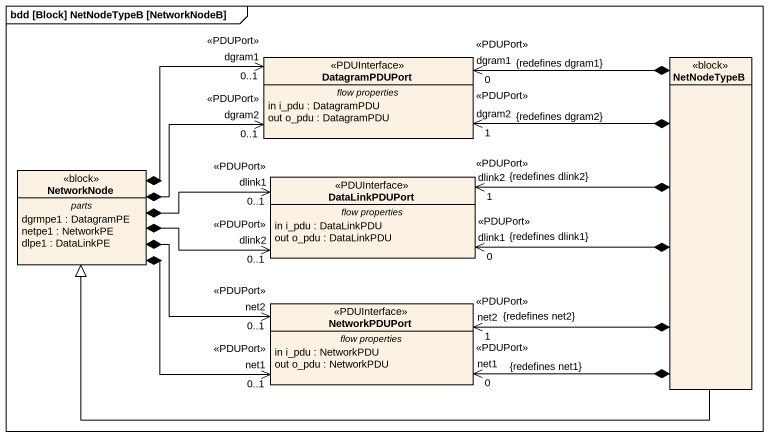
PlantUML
@startuml
mainframe bdd [Block] NetNodeTypeB [NetworkNodeB]
hide circle
hide empty members
class DatagramPDUPort <<PDUInterface>> {
  -- flow properties --
  in i_pdu : DatagramPDU
  out o_pdu : DatagramPDU
}
class NetNodeTypeB <<block>>
class NetworkNode <<block>> {
  -- parts --
  dgrmpe1 : DatagramPE
  netpe1 : NetworkPE
  dlpe1 : DataLinkPE
}
class DataLinkPDUPort <<PDUInterface>> {
  -- flow properties --
  in i_pdu : DataLinkPDU
  out o_pdu : DataLinkPDU
}
class NetworkPDUPort <<PDUInterface>> {
  -- flow properties --
  in i_pdu : NetworkPDU
  out o_pdu : NetworkPDU
}
DatagramPDUPort "dgram1\n<<PDUPort>>\n0\n{redefines dgram1}" <-right-* NetNodeTypeB
DatagramPDUPort "dgram2\n<<PDUPort>>\n1\n{redefines dgram2}" <-right-* NetNodeTypeB
DatagramPDUPort "dgram1\n<<PDUPort>>\n0..1" <-left-* NetworkNode
DatagramPDUPort "dgram2\n<<PDUPort>>\n0..1" <-left-* NetworkNode
NetNodeTypeB -left-|> NetworkNode
DataLinkPDUPort "dlink1\n<<PDUPort>>\n0\n{redefines dlink1}" <-right-* NetNodeTypeB
DataLinkPDUPort "dlink2\n<<PDUPort>>\n1\n{redefines dlink2}" <-right-* NetNodeTypeB
DataLinkPDUPort "dlink1\n<<PDUPort>>\n0..1" <-left-* NetworkNode
DataLinkPDUPort "dlink2\n<<PDUPort>>\n0..1" <-left-* NetworkNode
NetworkPDUPort "net1\n<<PDUPort>>\n0\n{redefines net1}" <-right-* NetNodeTypeB
NetworkPDUPort "net2\n<<PDUPort>>\n1\n{redefines net2}" <-right-* NetNodeTypeB
NetworkPDUPort "net2\n<<PDUPort>>\n0..1" <-left-* NetworkNode
NetworkPDUPort "net1\n<<PDUPort>>\n0..1" <-left-* NetworkNode
@enduml
